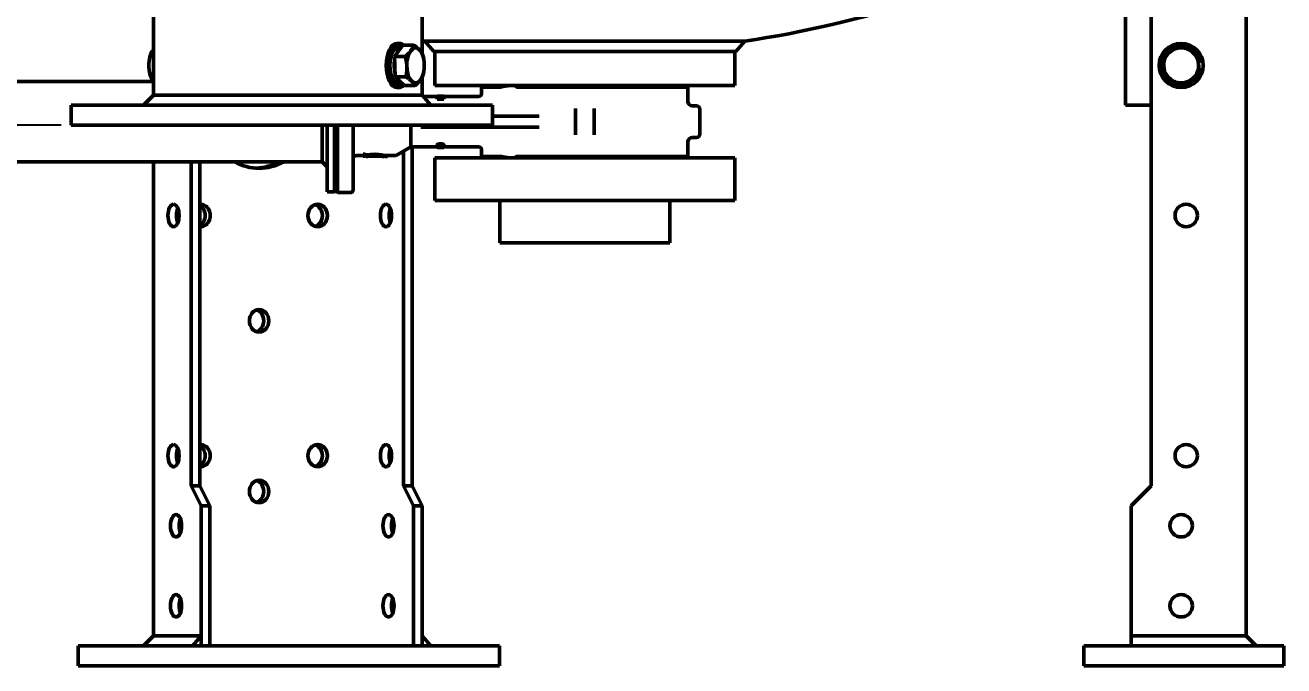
# Model space of a CAD drawing. Header units: inches. Extents: x 15 to 402, y 6 to 258.
# Drawn here: x 297.48 to 328.94, y 34.33 to 50.34 of the extents above; entities that cross this region are included whole.
import ezdxf

# ---------------------------------------------------------------- set-up
doc = ezdxf.new("R2010")
doc.units = ezdxf.units.IN
doc.header["$LTSCALE"] = 12
doc.header["$MEASUREMENT"] = 0
doc.layers.add('Dimension (ANSI)', color=7, linetype='Continuous', lineweight=25)
doc.layers.add('Visible (ANSI)', color=7, linetype='Continuous', lineweight=50)
doc.styles.add('MEMCOR Medium', font='arial.ttf')
doc.dimstyles.new('Default (ANSI)', dxfattribs={"dimscale": 12, "dimtxt": 0.15, "dimasz": 0.098425, "dimexe": 0.125, "dimexo": 0.0625, "dimgap": 0.031496, "dimtad": 0, "dimtih": 1, "dimtoh": 1, "dimdec": 4, "dimrnd": 1e-08, "dimzin": 3, "dimdsep": 46, "dimlunit": 5, "dimtxsty": 'MEMCOR Medium', "dimcen": 0.09, "dimdle": 0.393701, "dimclrd": 256, "dimclre": 256, "dimclrt": 256, "dimadec": 0, "dimazin": 1, "dimtfac": 0.8, "dimtofl": 0, "dimtmove": 0, "dimatfit": 3, "dimfxl": 1, "dimfrac": 1, "dimtolj": 1, "dimtzin": 4, "dimlwd": -1, "dimlwe": -1, "dimarcsym": 0})

# ---------------------------------------------------------------- blocks, each defined once
blk = doc.blocks.new('*D18')
at = {"layer": 'Defpoints', "color": 0, "transparency": 16777216}
for p in [(310.968, 131.37), (253.068, 47.836), (299.125, 47.836)]:
    blk.add_point(p, dxfattribs=at)
at = {"layer": 'Dimension (ANSI)', "transparency": 16777216}
for p, q in [((310.218, 131.37), (251.568, 131.37)), ((253.068, 130.189), (253.068, 104.292)), ((253.068, 49.017), (253.068, 91.969)), ((298.375, 47.836), (251.568, 47.836))]:
    blk.add_line(p, q, dxfattribs=at)
for points in [[(252.872, 130.189), (253.265, 130.189), (253.068, 131.37)], [(252.872, 49.017), (253.265, 49.017), (253.068, 47.836)]]:
    blk.add_solid(points, dxfattribs=at)
at = {"layer": 'Dimension (ANSI)', "transparency": 16777216, "char_height": 1.8, "attachment_point": 5, "style": 'MEMCOR Medium'}
for s, insert in [('\\A1; \\fArial|b0|i0;\\H1.8000;83{\\H0.8x;\\S9#16;} in', (253.068, 99.995)), ('\\A1;[2121.8 mm]{\\P\\fArial|b0|i0;\\H1.8000;SHIPPING HEIGHT\\P\\fArial|b0|i0;\\H1.8000;REF.}', (253.068, 93.833))]:
    blk.add_mtext(s, dxfattribs=dict(at, insert=insert))

msp = doc.modelspace()

# ---------------------------------------------------------------- linework, layer by layer
at = {"layer": 'Visible (ANSI)'}
for p, q in [((300.68766, 69.48565), (300.68766, 48.58565)), ((325.6282, 38.83165), (325.6282, 55.98165)), ((328.00491, 55.98165), (328.00491, 35.08165)), ((324.98885, 48.33565), (324.98885, 55.36465)), ((307.40165, 51.03711), (307.40165, 49.63638)), ((306.71233, 49.55269), (306.92161, 49.83557)), ((306.83121, 49.88283), (306.77665, 49.88283)), ((306.83121, 49.803), (306.89751, 49.803)), ((306.92161, 49.83557), (307.18546, 49.83557)), ((307.4703, 49.9388), (311.46777, 49.9388)), ((307.69277, 49.68217), (307.4703, 49.9388)), ((311.46777, 49.9388), (315.46524, 49.9388)), ((315.24277, 49.68217), (315.46524, 49.9388)), ((300.68766, 49.61453), (300.61252, 49.61453)), ((306.73018, 49.04877), (306.71233, 49.55269)), ((306.71233, 49.55269), (306.97619, 49.55269)), ((315.24277, 49.68217), (307.69277, 49.68217)), ((307.71777, 48.83165), (307.71777, 49.68217)), ((315.21777, 48.83165), (315.21777, 49.68217)), ((300.68766, 49.11061), (300.59467, 49.11061)), ((326.84477, 49.39865), (326.81205, 49.39871)), ((326.82166, 49.26309), (326.84454, 49.26305)), ((300.68766, 48.92615), (295.76223, 48.92615)), ((306.95731, 48.82773), (306.73018, 49.04877)), ((306.73018, 49.04877), (306.99404, 49.04877)), ((306.83121, 48.78047), (306.77665, 48.78047)), ((306.83121, 48.8603), (306.92385, 48.8603)), ((306.95731, 48.82773), (307.22117, 48.82773)), ((307.40165, 49.03711), (307.40165, 48.58565)), ((315.21777, 48.83165), (307.71777, 48.83165)), ((308.9284, 48.83165), (308.88903, 48.79228)), ((309.36303, 48.79228), (308.88903, 48.79228)), ((308.88903, 48.63481), (308.88903, 48.79228)), ((314.04651, 48.79228), (309.76956, 48.79228)), ((314.00714, 48.83165), (314.04651, 48.79228)), ((314.04651, 48.42007), (314.04651, 48.79228)), ((300.68766, 48.58565), (300.43766, 48.33565)), ((300.68766, 48.58565), (301.03266, 48.58565)), ((301.03266, 48.58565), (305.36574, 48.58565)), ((305.36574, 48.58565), (306.3083, 48.58565)), ((306.3083, 48.58565), (307.40165, 48.58565)), ((307.61816, 48.33565), (307.40165, 48.58565)), ((307.42727, 48.55607), (307.78049, 48.55607)), ((307.94191, 48.56756), (307.78049, 48.56756)), ((307.78049, 48.56661), (307.78049, 48.56756)), ((307.78049, 48.56661), (307.78049, 48.55918)), ((307.78049, 48.56661), (307.90829, 48.56661)), ((307.78049, 48.55335), (307.78049, 48.55918)), ((307.78049, 48.55335), (307.94191, 48.55335)), ((307.78049, 48.55335), (307.78049, 48.54126)), ((307.80025, 48.54126), (307.78049, 48.54126)), ((307.78049, 48.50045), (307.78049, 48.51735)), ((307.78049, 48.50045), (307.94191, 48.50045)), ((307.78049, 48.50045), (307.78049, 48.48722)), ((307.94191, 48.48722), (307.78049, 48.48722)), ((307.79906, 48.51779), (307.79906, 48.51066)), ((307.92333, 48.51066), (307.79906, 48.51066)), ((307.94191, 48.55735), (307.80273, 48.55735)), ((307.9126, 48.53461), (307.9126, 48.52214)), ((307.94191, 48.54126), (307.92168, 48.54126)), ((307.92333, 48.51066), (307.92333, 48.51779)), ((307.94191, 48.56756), (307.94191, 48.56635)), ((307.94191, 48.56635), (307.94191, 48.55735)), ((307.94191, 48.55735), (307.94191, 48.55335)), ((307.94191, 48.55607), (308.81029, 48.55607)), ((307.94191, 48.55335), (307.94191, 48.54126)), ((307.94191, 48.51752), (307.94191, 48.50045)), ((307.94191, 48.50045), (307.94191, 48.48722)), ((298.62506, 48.33565), (299.12506, 48.33565)), ((298.62506, 48.33565), (298.62506, 47.83565)), ((306.15718, 48.33565), (299.12506, 48.33565)), ((306.15718, 48.33565), (307.52321, 48.33565)), ((309.02321, 48.33565), (307.52321, 48.33565)), ((309.02321, 48.33565), (309.15718, 48.33565)), ((309.15718, 48.33565), (309.15718, 47.83565)), ((311.23157, 48.25797), (311.23157, 47.59433)), ((311.70397, 47.59433), (311.70397, 48.25797)), ((314.26305, 48.31985), (314.15629, 48.31985)), ((314.34179, 48.24111), (314.34179, 47.61119)), ((325.6282, 48.33565), (324.98885, 48.33565)), ((299.12506, 47.83565), (298.62506, 47.83565)), ((306.15718, 47.83565), (299.12506, 47.83565)), ((304.90363, 47.21904), (304.90363, 47.83565)), ((305.02863, 47.83565), (305.02863, 46.17615)), ((305.20793, 46.17615), (305.20793, 47.83565)), ((305.28667, 47.83565), (305.28667, 46.15465)), ((305.68037, 47.83565), (305.68037, 46.23339)), ((307.52321, 47.83565), (306.15718, 47.83565)), ((307.11841, 47.29623), (307.11841, 47.83565)), ((309.02321, 47.83565), (307.52321, 47.83565)), ((309.15718, 47.83565), (309.02321, 47.83565)), ((309.15718, 48.06394), (309.75966, 48.06394)), ((309.96738, 48.06394), (309.75966, 48.06394)), ((310.32396, 48.06394), (309.96738, 48.06394)), ((307.37229, 47.78835), (307.61967, 47.78835)), ((308.53337, 47.78835), (307.61967, 47.78835)), ((309.75966, 47.78835), (308.53337, 47.78835)), ((309.75966, 47.78835), (309.96738, 47.78835)), ((309.96738, 47.78835), (310.32396, 47.78835)), ((314.26305, 47.53245), (314.15629, 47.53245)), ((304.90363, 46.92615), (304.90363, 47.21904)), ((307.11841, 47.29623), (306.74793, 47.08233)), ((307.11841, 47.29623), (307.77691, 47.29623)), ((307.15165, 38.83165), (307.15165, 47.29623)), ((307.77683, 47.2969), (307.77683, 47.30895)), ((307.77722, 47.33395), (307.77722, 47.34677)), ((307.78049, 47.28474), (307.78049, 47.29306)), ((307.94191, 47.28474), (307.78049, 47.28474)), ((307.85505, 47.29237), (307.8557, 47.29237)), ((307.85596, 47.31432), (307.85662, 47.31432)), ((307.85596, 47.30217), (307.85596, 47.31432)), ((307.85662, 47.30217), (307.85596, 47.30217)), ((307.85662, 47.30217), (307.85662, 47.31432)), ((307.94191, 47.28474), (307.94191, 47.29288)), ((307.94531, 47.33395), (307.94531, 47.34677)), ((307.94549, 47.29623), (308.81029, 47.29623)), ((307.94557, 47.2969), (307.94557, 47.30895)), ((308.88903, 47.06002), (308.88903, 47.21749)), ((314.04651, 47.06002), (314.04651, 47.43223)), ((304.90363, 46.92615), (295.76223, 46.92615)), ((300.68766, 35.08165), (300.68766, 46.92615)), ((301.62346, 46.92615), (301.62346, 38.83165)), ((301.83996, 46.92615), (301.83996, 38.83165)), ((304.90363, 46.92615), (305.02863, 46.80115)), ((305.75911, 47.07969), (305.93076, 47.07969)), ((305.93076, 47.09299), (305.93076, 47.1139)), ((305.93076, 47.1139), (305.9784, 47.1139)), ((305.9784, 47.09299), (305.93076, 47.09299)), ((305.93076, 47.06592), (305.93076, 47.09299)), ((305.93076, 47.06592), (305.9784, 47.06592)), ((305.9784, 47.09299), (305.9784, 47.1139)), ((305.9784, 47.09299), (305.9784, 47.08203)), ((305.9784, 47.07217), (305.9784, 47.06592)), ((306.00005, 47.05961), (306.00005, 47.07135)), ((306.00005, 47.05961), (306.0473, 47.05961)), ((306.0801, 47.07704), (306.0801, 47.09754)), ((306.40635, 47.05961), (306.4536, 47.05961)), ((306.43353, 47.08485), (306.43353, 47.06465)), ((306.4536, 47.05961), (306.4536, 47.06053)), ((306.48352, 47.05961), (306.48352, 47.06025)), ((306.48352, 47.05961), (306.53116, 47.05961)), ((306.53116, 47.06255), (306.53116, 47.0827)), ((306.53116, 47.07969), (306.73809, 47.07969)), ((306.53116, 47.06255), (306.53116, 47.05961)), ((306.93515, 38.83165), (306.93515, 47.19042)), ((307.71777, 47.02065), (315.21777, 47.02065)), ((307.71777, 47.02065), (307.71777, 45.95815)), ((308.88903, 47.06002), (309.36303, 47.06002)), ((308.9284, 47.02065), (308.88903, 47.06002)), ((309.76956, 47.06002), (314.04651, 47.06002)), ((314.00714, 47.02065), (314.04651, 47.06002)), ((315.21777, 47.02065), (315.21777, 45.95815)), ((305.02863, 46.17615), (305.20793, 46.17615)), ((305.20793, 46.23339), (305.28667, 46.15465)), ((305.28667, 46.15465), (305.60163, 46.15465)), ((307.71777, 45.95815), (315.21777, 45.95815)), ((309.34277, 45.95815), (309.34277, 44.89565)), ((313.59277, 45.95815), (313.59277, 44.89565)), ((309.34277, 44.89565), (313.59277, 44.89565)), ((301.62346, 38.83165), (301.87346, 38.33165)), ((301.83996, 38.83165), (301.62346, 38.83165)), ((301.83996, 38.83165), (302.08996, 38.33165)), ((307.18515, 38.33165), (306.93515, 38.83165)), ((306.93515, 38.83165), (307.15165, 38.83165)), ((307.40165, 38.33165), (307.15165, 38.83165)), ((325.1282, 38.33165), (325.6282, 38.83165)), ((301.87346, 38.33165), (301.87346, 34.83165)), ((302.08996, 38.33165), (301.87346, 38.33165)), ((302.08996, 38.33165), (302.08996, 34.83165)), ((307.18515, 34.83165), (307.18515, 38.33165)), ((307.18515, 38.33165), (307.40165, 38.33165)), ((307.40165, 34.83165), (307.40165, 38.33165)), ((325.1282, 35.08165), (325.1282, 38.33165)), ((300.68766, 35.08165), (300.43766, 34.83165)), ((300.68766, 35.08165), (300.7801, 35.08165)), ((300.7801, 35.08165), (301.87346, 35.08165)), ((301.65695, 34.83165), (301.87346, 35.08165)), ((301.87346, 35.08165), (301.87346, 34.83165)), ((307.61816, 34.83165), (307.40165, 35.08165)), ((307.40165, 34.83165), (307.40165, 35.08165)), ((325.1282, 34.83165), (325.1282, 35.08165)), ((325.1282, 35.08165), (327.31491, 35.08165)), ((327.31491, 35.08165), (328.00491, 35.08165)), ((328.25491, 34.83165), (328.00491, 35.08165)), ((298.80122, 34.83165), (298.93519, 34.83165)), ((298.80122, 34.83165), (298.80122, 34.33165)), ((300.43519, 34.83165), (298.93519, 34.83165)), ((300.43519, 34.83165), (301.80122, 34.83165)), ((308.83334, 34.83165), (301.80122, 34.83165)), ((308.83334, 34.83165), (309.33334, 34.83165)), ((309.33334, 34.83165), (309.33334, 34.33165)), ((323.94491, 34.83165), (323.94491, 34.33165)), ((323.94491, 34.83165), (324.94491, 34.83165)), ((327.94491, 34.83165), (324.94491, 34.83165)), ((327.94491, 34.83165), (328.94491, 34.83165)), ((328.94491, 34.33165), (328.94491, 34.83165)), ((298.93519, 34.33165), (298.80122, 34.33165)), ((300.43519, 34.33165), (298.93519, 34.33165)), ((301.80122, 34.33165), (300.43519, 34.33165)), ((308.83334, 34.33165), (301.80122, 34.33165)), ((309.33334, 34.33165), (308.83334, 34.33165)), ((324.94491, 34.33165), (323.94491, 34.33165)), ((327.94491, 34.33165), (324.94491, 34.33165)), ((328.94491, 34.33165), (327.94491, 34.33165))]:
    msp.add_line(p, q, dxfattribs=at)
for centre, radius in [((326.3782, 49.33165), 0.55118), ((326.50491, 45.58165), 0.28), ((326.50491, 39.58165), 0.28), ((326.3782, 37.83165), 0.28), ((326.3782, 35.83165), 0.28)]:
    msp.add_circle(centre, radius, dxfattribs=at)
for centre, radius, start, end in [((311.46777, 76.95465), 27.31, 278.416849, 297.120975), ((311.46777, 76.95465), 27.31, 261.437539, 261.583151), ((326.3782, 49.33165), 0.47135, 102.205965, 145.899353), ((326.3782, 49.33165), 0.4375, 64.052659, 124.052659), ((326.3782, 49.33165), 0.47135, 42.205965, 85.899353), ((326.3782, 49.33165), 0.4375, 4.052659, 64.052659), ((326.3782, 49.33165), 0.47135, 162.205965, 205.899353), ((326.3782, 49.33165), 0.4375, 124.052659, 184.052659), ((326.3782, 49.33165), 0.47135, 8.172259, 25.899353), ((326.3782, 49.33165), 0.4375, 184.052659, 244.052659), ((326.3782, 49.33165), 0.4375, 304.052659, 4.052659), ((326.3782, 49.33165), 0.47135, 342.205965, 351.63163), ((326.3782, 49.33165), 0.47135, 222.205965, 265.899353), ((326.3782, 49.33165), 0.4375, 244.052659, 304.052659), ((326.3782, 49.33165), 0.47135, 282.205965, 325.899353), ((308.81029, 48.63481), 0.07874, 270, 0), ((314.15629, 48.43008), 0.11024, 185.212784, 270), ((314.26305, 48.24111), 0.07874, 0, 90), ((314.15629, 47.42221), 0.11024, 90, 174.787216), ((314.26305, 47.61119), 0.07874, 270, 0), ((308.81029, 47.21749), 0.07874, 0, 90), ((305.75911, 47.00095), 0.07874, 90, 180), ((306.73809, 47.09938), 0.01969, 270, 300), ((305.60163, 46.23339), 0.07874, 270, 0)]:
    msp.add_arc(centre, radius, start, end, dxfattribs=at)
for centre, major_axis, ratio, start_param, end_param in [((306.77665, 49.33165), (0, 0.55118), 0.5, 0, 3.14159265), ((306.83121, 49.33165), (0, 0.55118), 0.5, 5.86604618, 9.87156609), ((306.83121, 49.33165), (0, 0.47135), 0.5, 0, 3.14159265), ((306.93946, 49.33165), (0, 0.47135), 0.5, 0.21303427, 0.97562777), ((307.23716, 49.33165), (0, 0.4375), 0.5, 5.83031877, 6.87751633), ((307.23716, 49.33165), (0, 0.4375), 0.5, 4.78312122, 5.83031877), ((306.93946, 49.33165), (0, 0.47135), 0.5, 1.26023182, 2.02282532), ((307.23716, 49.33165), (0, -0.4375), 0.5, 3.73592367, 4.78312122), ((307.23716, 49.33165), (0, -0.4375), 0.5, 4.78312122, 5.83031877), ((307.23716, 49.33165), (0, 0.4375), 0.5, 3.73592367, 4.78312122), ((306.93946, 49.33165), (0, -0.47135), 0.5, 5.44902203, 6.21161552), ((307.23716, 49.33165), (0, -0.4375), 0.5, 5.83031877, 6.87751633), ((307.98751, 47.92615), (1.26151, 0), 0.5087001, 1.63363812, 1.73564898), ((308.02834, 47.92615), (1.25056, 0), 0.51315789, 1.63997084, 1.75220353), ((303.3242, 48.39165), (0, -1.63), 0.8660254, 5.83005189, 6.73631873), ((303.1992, 48.39165), (0, -1.63), 0.8660254, 0.04428981, 0.45313342), ((306.84736, 47.92615), (3.75602, 0), 0.22535973, 4.47892265, 4.50666674), ((306.84736, 47.92615), (-3.84512, 0), 0.22535973, 1.34283662, 1.36990693), ((306.63067, 47.92615), (-3.84512, 0), 0.22535973, 1.40033525, 1.41730096), ((306.63067, 47.92615), (-3.84512, 0), 0.22535973, 1.43079929, 1.51039465), ((306.84736, 47.92615), (-3.84512, 0), 0.22535973, 1.38656552, 1.44650177), ((306.84736, 47.92615), (3.75602, 0), 0.22535973, 4.60198765, 4.62810317), ((306.84736, 47.92615), (-3.84512, 0), 0.22535973, 1.46296322, 1.48846801), ((306.63067, 47.92615), (-3.84512, 0), 0.22535973, 1.52376719, 1.53251621), ((301.40161, 45.58165), (0, -0.28), 0.5, 4.02552272, 5.39925524), ((301.85914, 45.58165), (0, 0.28), 0.8660254, 3.06241882, 6.36235914), ((301.73414, 45.58165), (0, 0.28), 0.8660254, 3.59318652, 5.83159144), ((304.66426, 45.58165), (0, -0.28), 0.8660254, 0.2606883, 2.88090435), ((306.7133, 45.58165), (0, -0.28), 0.5, 4.02552272, 5.39925524), ((303.1992, 42.95065), (0, -0.28), 0.8660254, 0.2606883, 2.88090435), ((301.40161, 39.58165), (0, -0.28), 0.5, 4.02552272, 5.39925524), ((301.85914, 39.58165), (0, 0.28), 0.8660254, 3.06241882, 6.36235914), ((301.73414, 39.58165), (0, 0.28), 0.8660254, 3.59318652, 5.83159144), ((304.66426, 39.58165), (0, -0.28), 0.8660254, 0.2606883, 2.88090435), ((306.7133, 39.58165), (0, -0.28), 0.5, 4.02552272, 5.39925524), ((303.1992, 38.68765), (0, -0.28), 0.8660254, 0.2606883, 2.88090435), ((301.46496, 37.83165), (0, -0.28), 0.5, 4.02552272, 5.39925524), ((306.77665, 37.83165), (0, -0.28), 0.5, 4.02552272, 5.39925524), ((301.46496, 35.83165), (0, -0.28), 0.5, 4.02552272, 5.39925524), ((306.77665, 35.83165), (0, -0.28), 0.5, 4.02552272, 5.39925524)]:
    msp.add_ellipse(centre, major_axis=major_axis, ratio=ratio, start_param=start_param, end_param=end_param, dxfattribs=at)
for centre, major_axis, ratio in [((301.1851, 45.58165), (0, 0.28), 0.5), ((304.78926, 45.58165), (0, -0.28), 0.8660254), ((306.49679, 45.58165), (0, 0.28), 0.5), ((303.3242, 42.95065), (0, -0.28), 0.8660254), ((301.1851, 39.58165), (0, 0.28), 0.5), ((304.78926, 39.58165), (0, -0.28), 0.8660254), ((306.49679, 39.58165), (0, 0.28), 0.5), ((303.3242, 38.68765), (0, -0.28), 0.8660254), ((301.24846, 37.83165), (0, -0.28), 0.5), ((306.56015, 37.83165), (0, -0.28), 0.5), ((301.24846, 35.83165), (0, -0.28), 0.5), ((306.56015, 35.83165), (0, -0.28), 0.5)]:
    msp.add_ellipse(centre, major_axis=major_axis, ratio=ratio, dxfattribs=at)
for points, weights in [([(300.68766, 49.72053), (300.63843, 49.67133), (300.61252, 49.61453)], [1.0035118349, 1.04174091716, 1.01001874936]), ([(300.67885, 49.71148), (300.68314, 49.71683), (300.68766, 49.7222)], [1.00974640293, 1.01238200611, 1.01454371148]), ([(307.11467, 49.69413), (307.16323, 49.75977), (307.18546, 49.83557)], [1, 1.04314139574, 1.01001874936]), ([(307.18546, 49.83557), (307.28016, 49.77634), (307.33287, 49.72505)], [1.01001874936, 1.04314139574, 1]), ([(307.33287, 49.72505), (307.38557, 49.67375), (307.41259, 49.61453)], [1, 1.04314139574, 1.01001874936]), ([(326.13322, 49.69413), (326.23035, 49.75977), (326.3425, 49.83557)], [1, 1.04314139574, 1.01001874936]), ([(326.3425, 49.83557), (326.46422, 49.77634), (326.56963, 49.72505)], [1.01001874936, 1.04314139574, 1]), ([(326.56963, 49.72505), (326.67504, 49.67375), (326.79676, 49.61453)], [1, 1.04314139574, 1.01001874936]), ([(300.56975, 49.30073), (300.56561, 49.41766), (300.59467, 49.55269)], [1, 1.04314139574, 1.01001874936]), ([(300.61252, 49.61453), (300.57389, 49.4795), (300.56975, 49.36257)], [1.01001874936, 1.04314139574, 1]), ([(300.59467, 49.55269), (300.59799, 49.56401), (300.6018, 49.57492)], [1.01001874936, 1.01483357024, 1.01803689214]), ([(306.97619, 49.55269), (307.0661, 49.62849), (307.11467, 49.69413)], [1.01001874936, 1.04314139574, 1]), ([(307.01895, 49.30073), (307.01481, 49.41766), (306.97619, 49.55269)], [1, 1.04314139574, 1.01001874936]), ([(307.41259, 49.61453), (307.45122, 49.4795), (307.45536, 49.36257)], [1.01001874936, 1.04314139574, 1]), ([(325.92395, 49.55269), (326.0361, 49.62849), (326.13322, 49.69413)], [1.01001874936, 1.04314139574, 1]), ([(325.9418, 49.30073), (325.93351, 49.41766), (325.92395, 49.55269)], [1, 1.04314139574, 1.01001874936]), ([(326.79676, 49.61453), (326.80632, 49.4795), (326.81461, 49.36257)], [1.01001874936, 1.04314139574, 1]), ([(300.56975, 49.36257), (300.56561, 49.24563), (300.59467, 49.11061)], [1, 1.04314139574, 1.01001874936]), ([(300.59467, 49.11061), (300.6169, 49.03481), (300.66546, 48.96917)], [1.01001874936, 1.04314139574, 1]), ([(306.99404, 49.04877), (307.02309, 49.18379), (307.01895, 49.30073)], [1.01001874936, 1.04314139574, 1]), ([(307.43044, 49.11061), (307.40821, 49.03481), (307.35965, 48.96917)], [1.01001874936, 1.04314139574, 1]), ([(307.45536, 49.36257), (307.4595, 49.24563), (307.43044, 49.11061)], [1, 1.04314139574, 1.01001874936]), ([(325.95965, 49.04877), (325.95008, 49.18379), (325.9418, 49.30073)], [1.01001874936, 1.04314139574, 1]), ([(326.83246, 49.11061), (326.72031, 49.03481), (326.62318, 48.96917)], [1.01001874936, 1.04314139574, 1]), ([(326.81461, 49.36257), (326.82289, 49.24563), (326.83246, 49.11061)], [1, 1.04314139574, 1.01001874936]), ([(300.61252, 49.04877), (300.60675, 49.06895), (300.6018, 49.08838)], [1.01001874936, 1.01483357024, 1.01803689214]), ([(300.67885, 48.95181), (300.63619, 48.99687), (300.61252, 49.04877)], [1.00974640293, 1.03892563355, 1.01001874936]), ([(300.66546, 48.96917), (300.67581, 48.95518), (300.68766, 48.9411)], [1, 1.00889168699, 1.01454371148]), ([(307.14144, 48.93825), (307.08874, 48.98954), (306.99404, 49.04877)], [1, 1.04314139574, 1.01001874936]), ([(307.22117, 48.82773), (307.19415, 48.88696), (307.14144, 48.93825)], [1.01001874936, 1.04314139574, 1]), ([(307.35965, 48.96917), (307.31108, 48.90353), (307.22117, 48.82773)], [1, 1.04314139574, 1.01001874936]), ([(309.62867, 48.83165), (309.49766, 48.82545), (309.36462, 48.7925)], [1, 1.00263245458, 1.00001729957]), ([(326.18678, 48.93825), (326.08137, 48.98954), (325.95965, 49.04877)], [1, 1.04314139574, 1.01001874936]), ([(326.41391, 48.82773), (326.29219, 48.88696), (326.18678, 48.93825)], [1.01001874936, 1.04314139574, 1]), ([(326.62318, 48.96917), (326.52606, 48.90353), (326.41391, 48.82773)], [1, 1.04314139574, 1.01001874936]), ([(309.36462, 47.0598), (309.49766, 47.02685), (309.62867, 47.02065)], [1.00001729957, 1.00263245458, 1])]:
    msp.add_rational_spline(points, weights, degree=2, dxfattribs=at)
for points in [[(309.36462, 48.7925), (309.36404, 48.79235), (309.3635, 48.79228), (309.36303, 48.79228)], [(307.94191, 48.55942), (307.94352, 48.5587), (307.94514, 48.55766), (307.94549, 48.55607)], [(307.85457, 47.31496), (307.85506, 47.31475), (307.85552, 47.31454), (307.85596, 47.31432)], [(307.85662, 47.31432), (307.85701, 47.31453), (307.85741, 47.31473), (307.85783, 47.31494)], [(307.89031, 47.30351), (307.8921, 47.30348), (307.89391, 47.30347), (307.89573, 47.30347)], [(307.89573, 47.30347), (307.89897, 47.30347), (307.90218, 47.30351), (307.90529, 47.30363)], [(306.39856, 47.06119), (306.40382, 47.06015), (306.40635, 47.05961), (306.40635, 47.05961)], [(306.4536, 47.05961), (306.4536, 47.05961), (306.45241, 47.05993), (306.44991, 47.06057)], [(309.36303, 47.06002), (309.3635, 47.06002), (309.36404, 47.05995), (309.36462, 47.0598)]]:
    msp.add_open_spline(points, degree=3, dxfattribs=at)
for points, knots in [([(309.69543, 48.83165), (309.71885, 48.82851), (309.7388, 48.81963), (309.75827, 48.80247), (309.76223, 48.79829), (309.76581, 48.79381)], [1.998522417, 1.998522417, 1.998522417, 1.998522417, 2.269130409, 2.269130409, 2.34668712, 2.34668712, 2.34668712, 2.34668712]), ([(309.76956, 48.79228), (309.76884, 48.79228), (309.76818, 48.79238), (309.76704, 48.79277), (309.76655, 48.79306), (309.76603, 48.79355), (309.76592, 48.79368), (309.76581, 48.79381)], [0.0644246105, 0.0644246105, 0.0644246105, 0.0644246105, 0.0716912828, 0.0716912828, 0.0789579552, 0.0789579552, 0.0813086854, 0.0813086854, 0.0813086854, 0.0813086854]), ([(307.77691, 48.55607), (307.77717, 48.55713), (307.7781, 48.55812), (307.78011, 48.55908), (307.7803, 48.55916), (307.78049, 48.55924)], [-0.1483440762, -0.1483440762, -0.1483440762, -0.1483440762, -0.1228049665, -0.1228049665, -0.1203122805, -0.1203122805, -0.1203122805, -0.1203122805]), ([(307.79331, 48.53856), (307.78933, 48.53666), (307.78655, 48.53443), (307.78321, 48.53042), (307.78081, 48.52719), (307.7805, 48.51856), (307.78049, 48.51796), (307.78049, 48.51735)], [-0.405487007, -0.405487007, -0.405487007, -0.405487007, -0.172059377, -0.172059377, -0.011815913, -0.011815913, 0, 0, 0, 0]), ([(307.86133, 48.54785), (307.85295, 48.54785), (307.84451, 48.54765), (307.83071, 48.54675), (307.82346, 48.54613), (307.80768, 48.54352), (307.80092, 48.54178), (307.7947, 48.53919), (307.79399, 48.53888), (307.79331, 48.53856)], [-0.250282181, -0.250282181, -0.250282181, -0.250282181, -0.151276791, -0.151276791, -0.082049498, -0.082049498, -0.009722871, -0.009722871, 0, 0, 0, 0]), ([(307.79906, 48.51779), (307.79906, 48.52326), (307.80047, 48.52602), (307.80286, 48.52981), (307.80531, 48.53198), (307.80874, 48.53395)], [-0.0847099284, -0.0847099284, -0.0847099284, -0.0847099284, -0.0535763257, -0.0535763257, 0, 0, 0, 0]), ([(307.80874, 48.52147), (307.80586, 48.51978), (307.80367, 48.51795), (307.80132, 48.51486), (307.80031, 48.51327), (307.79968, 48.51068)], [0, 0, 0, 0, 0.0450180764, 0.0450180764, 0.0692883275, 0.0692883275, 0.0692883275, 0.0692883275]), ([(307.80874, 48.53395), (307.81148, 48.53546), (307.81486, 48.53675), (307.82311, 48.53891), (307.82778, 48.53971), (307.84172, 48.54134), (307.8515, 48.5417), (307.86107, 48.5417)], [-0.155748881, -0.155748881, -0.155748881, -0.155748881, -0.114411823, -0.114411823, -0.072933245, -0.072933245, 0, 0, 0, 0]), ([(307.86107, 48.52937), (307.85142, 48.52937), (307.84157, 48.52901), (307.82737, 48.52729), (307.82255, 48.52642), (307.81448, 48.52418), (307.81132, 48.52292), (307.80874, 48.52147)], [0, 0, 0, 0, 0.07351143, 0.07351143, 0.11674737, 0.11674737, 0.155811595, 0.155811595, 0.155811595, 0.155811595]), ([(307.86107, 48.5417), (307.86807, 48.5417), (307.87529, 48.54153), (307.88707, 48.5407), (307.89338, 48.54009), (307.90485, 48.53772), (307.90915, 48.53633), (307.9126, 48.53461)], [-0.185357251, -0.185357251, -0.185357251, -0.185357251, -0.106377007, -0.106377007, -0.048819349, -0.048819349, 0, 0, 0, 0]), ([(307.9126, 48.52214), (307.90933, 48.5238), (307.90529, 48.52517), (307.89413, 48.52763), (307.88779, 48.52828), (307.87599, 48.52918), (307.86841, 48.52937), (307.86107, 48.52937)], [0, 0, 0, 0, 0.046335395, 0.046335395, 0.105080206, 0.105080206, 0.194042683, 0.194042683, 0.194042683, 0.194042683]), ([(307.92896, 48.53847), (307.92535, 48.54019), (307.92098, 48.54163), (307.90946, 48.54437), (307.90291, 48.54531), (307.88792, 48.54713), (307.87704, 48.54771), (307.86429, 48.54784), (307.86281, 48.54785), (307.86133, 48.54785)], [-0.169393173, -0.169393173, -0.169393173, -0.169393173, -0.137287679, -0.137287679, -0.097250844, -0.097250844, -0.011267013, -0.011267013, 0, 0, 0, 0]), ([(307.9126, 48.53461), (307.91839, 48.53185), (307.92027, 48.52906), (307.92277, 48.52468), (307.92333, 48.52123), (307.92333, 48.51779)], [-0.0979334171, -0.0979334171, -0.0979334171, -0.0979334171, -0.0676344042, -0.0676344042, 0, 0, 0, 0]), ([(307.92273, 48.51066), (307.92265, 48.51102), (307.92255, 48.51137), (307.9215, 48.51493), (307.92002, 48.51667), (307.91777, 48.51914), (307.91553, 48.52071), (307.9126, 48.52214)], [0.037464592, 0.037464592, 0.037464592, 0.037464592, 0.044808924, 0.044808924, 0.11154531, 0.11154531, 0.271936542, 0.271936542, 0.271936542, 0.271936542]), ([(307.94191, 48.51752), (307.94191, 48.52237), (307.94124, 48.52617), (307.93883, 48.53113), (307.93681, 48.53423), (307.92996, 48.53796), (307.92947, 48.53822), (307.92896, 48.53847)], [-0.258533795, -0.258533795, -0.258533795, -0.258533795, -0.107276429, -0.107276429, -0.007558904, -0.007558904, 0, 0, 0, 0]), ([(314.04418, 48.41697), (314.04421, 48.417), (314.04423, 48.41704), (314.04487, 48.41789), (314.04536, 48.41854), (314.04625, 48.41972), (314.04651, 48.42007), (314.04651, 48.42007)], [-0.004662888, -0.004662888, -0.004662888, -0.004662888, 0, 0, 0.112137359, 0.112137359, 0.273635525, 0.273635525, 0.273635525, 0.273635525]), ([(307.77683, 47.30895), (307.77683, 47.3106), (307.77799, 47.31243), (307.78393, 47.31586), (307.78765, 47.31708), (307.79274, 47.31841), (307.79474, 47.31885), (307.7969, 47.31923)], [0, 0, 0, 0, 0.062902933, 0.062902933, 0.119146883, 0.119146883, 0.151522551, 0.151522551, 0.151522551, 0.151522551]), ([(307.8179, 47.30859), (307.81313, 47.30859), (307.80845, 47.30839), (307.79964, 47.30751), (307.79577, 47.30686), (307.78926, 47.30534), (307.78524, 47.30419), (307.77886, 47.30097), (307.77736, 47.29933), (307.77686, 47.29749), (307.77683, 47.29719), (307.77683, 47.2969)], [-0.255718672, -0.255718672, -0.255718672, -0.255718672, -0.190011179, -0.190011179, -0.126100129, -0.126100129, -0.068841174, -0.068841174, -0.011447006, -0.011447006, 0, 0, 0, 0]), ([(307.77683, 47.2969), (307.77683, 47.29557), (307.77772, 47.29436), (307.78251, 47.29208), (307.78621, 47.29134), (307.7927, 47.29032), (307.79657, 47.28991), (307.80561, 47.28931), (307.8105, 47.28916), (307.81686, 47.28909), (307.8181, 47.28909), (307.81934, 47.28909)], [-0.153629344, -0.153629344, -0.153629344, -0.153629344, -0.122804966, -0.122804966, -0.086993983, -0.086993983, -0.048665291, -0.048665291, -0.009435198, -0.009435198, 0, 0, 0, 0]), ([(307.77722, 47.34677), (307.77722, 47.34974), (307.7783, 47.35285), (307.78329, 47.35817), (307.78642, 47.36031), (307.79359, 47.36359), (307.7985, 47.36546), (307.81463, 47.3689), (307.82363, 47.36998), (307.84184, 47.37132), (307.85168, 47.37158), (307.8612, 47.37158)], [0, 0, 0, 0, 0.057761719, 0.057761719, 0.102817043, 0.102817043, 0.135953489, 0.135953489, 0.169321239, 0.169321239, 0.2050002, 0.2050002, 0.2050002, 0.2050002]), ([(307.8612, 47.3582), (307.84324, 47.3582), (307.82481, 47.35728), (307.8046, 47.35358), (307.79861, 47.3522), (307.78876, 47.34843), (307.78522, 47.34645), (307.7795, 47.34159), (307.77793, 47.3388), (307.77728, 47.33535), (307.77722, 47.33464), (307.77722, 47.33395)], [-0.323917221, -0.323917221, -0.323917221, -0.323917221, -0.1664783, -0.1664783, -0.111919382, -0.111919382, -0.067075587, -0.067075587, -0.013777184, -0.013777184, 0, 0, 0, 0]), ([(307.77722, 47.33395), (307.77722, 47.33219), (307.7776, 47.33048), (307.77937, 47.32739), (307.78065, 47.326), (307.78497, 47.32298), (307.78835, 47.32152), (307.79721, 47.319), (307.80318, 47.31788), (307.82352, 47.31565), (307.83817, 47.31512), (307.85568, 47.31495), (307.85851, 47.31494), (307.86133, 47.31494)], [-0.380131877, -0.380131877, -0.380131877, -0.380131877, -0.324998936, -0.324998936, -0.275383658, -0.275383658, -0.207411723, -0.207411723, -0.133500012, -0.133500012, -0.021496186, -0.021496186, 0, 0, 0, 0]), ([(307.79278, 47.29687), (307.79278, 47.29734), (307.79296, 47.29783), (307.79378, 47.29876), (307.79437, 47.2992), (307.79684, 47.30046), (307.79896, 47.30102), (307.8028, 47.30187), (307.80532, 47.30227), (307.81136, 47.30286), (307.81472, 47.30299), (307.81816, 47.30299)], [-0.0860159389, -0.0860159389, -0.0860159389, -0.0860159389, -0.0760367998, -0.0760367998, -0.0670254578, -0.0670254578, -0.0497691391, -0.0497691391, -0.0262269231, -0.0262269231, 0, 0, 0, 0]), ([(307.81685, 47.2921), (307.81351, 47.2921), (307.8102, 47.29218), (307.80456, 47.29255), (307.80233, 47.29279), (307.79879, 47.29338), (307.79663, 47.29382), (307.79341, 47.29523), (307.79278, 47.29603), (307.79278, 47.29687)], [-0.153680281, -0.153680281, -0.153680281, -0.153680281, -0.105404502, -0.105404502, -0.065549431, -0.065549431, -0.032767211, -0.032767211, 0, 0, 0, 0]), ([(307.79514, 47.33395), (307.79514, 47.33548), (307.79567, 47.33708), (307.79782, 47.33926), (307.79918, 47.34042), (307.80485, 47.34283), (307.80824, 47.34372), (307.81188, 47.34439)], [-0.129390515, -0.129390515, -0.129390515, -0.129390515, -0.06192476, -0.06192476, -0.030316347, -0.030316347, 0, 0, 0, 0]), ([(307.81214, 47.32446), (307.80837, 47.32502), (307.80482, 47.32578), (307.79928, 47.32782), (307.79789, 47.32881), (307.79566, 47.33092), (307.79514, 47.33243), (307.79514, 47.33395)], [-0.0644882865, -0.0644882865, -0.0644882865, -0.0644882865, -0.0466822723, -0.0466822723, -0.0300440726, -0.0300440726, 0, 0, 0, 0]), ([(307.7997, 47.34049), (307.8004, 47.34013), (307.80125, 47.33975), (307.80509, 47.33836), (307.80851, 47.33763), (307.81214, 47.33708)], [0.0412538501, 0.0412538501, 0.0412538501, 0.0412538501, 0.0470885216, 0.0470885216, 0.0628353586, 0.0628353586, 0.0628353586, 0.0628353586]), ([(307.81188, 47.34439), (307.81463, 47.3449), (307.81753, 47.3453), (307.82511, 47.34614), (307.8306, 47.34653), (307.84187, 47.34693), (307.84551, 47.34702), (307.85106, 47.34711), (307.85303, 47.34713), (307.85602, 47.34716), (307.85704, 47.34716), (307.85859, 47.34717), (307.85911, 47.34717), (307.86016, 47.34717), (307.86068, 47.34717), (307.8612, 47.34717)], [-0.153354285, -0.153354285, -0.153354285, -0.153354285, -0.116911208, -0.116911208, -0.058113255, -0.058113255, -0.030715578, -0.030715578, -0.015758458, -0.015758458, -0.007957728, -0.007957728, -0.003955605, -0.003955605, 0, 0, 0, 0]), ([(307.81214, 47.33708), (307.81797, 47.3362), (307.82474, 47.33574), (307.83652, 47.33526), (307.84638, 47.33498), (307.86133, 47.33498)], [0, 0, 0, 0, 0.0482519833, 0.0482519833, 0.0906742135, 0.0906742135, 0.0906742135, 0.0906742135]), ([(307.86133, 47.32241), (307.84504, 47.32241), (307.83517, 47.32274), (307.82486, 47.32314), (307.81802, 47.3236), (307.81214, 47.32446)], [-0.0793337954, -0.0793337954, -0.0793337954, -0.0793337954, -0.0486518873, -0.0486518873, 0, 0, 0, 0]), ([(307.8404, 47.2947), (307.83844, 47.29409), (307.83606, 47.29352), (307.83045, 47.29267), (307.82809, 47.29248), (307.82336, 47.29218), (307.82012, 47.2921), (307.81685, 47.2921)], [-0.0539657006, -0.0539657006, -0.0539657006, -0.0539657006, -0.0388990524, -0.0388990524, -0.0248851617, -0.0248851617, 0, 0, 0, 0]), ([(307.85596, 47.30217), (307.85356, 47.30331), (307.85048, 47.30441), (307.84259, 47.30636), (307.83817, 47.30709), (307.82948, 47.30815), (307.82489, 47.3085), (307.81936, 47.30859), (307.81863, 47.30859), (307.8179, 47.30859)], [-0.113852717, -0.113852717, -0.113852717, -0.113852717, -0.078402966, -0.078402966, -0.042224043, -0.042224043, -0.005548057, -0.005548057, 0, 0, 0, 0]), ([(307.81816, 47.30299), (307.82363, 47.30299), (307.82906, 47.3028), (307.83611, 47.30215), (307.8376, 47.30196), (307.84346, 47.3011), (307.84731, 47.30016), (307.85047, 47.29926)], [-0.0851095347, -0.0851095347, -0.0851095347, -0.0851095347, -0.0528430066, -0.0528430066, -0.0403305854, -0.0403305854, 0, 0, 0, 0]), ([(307.81934, 47.28909), (307.82329, 47.28909), (307.82725, 47.28914), (307.83565, 47.28945), (307.83869, 47.2897), (307.84584, 47.29039), (307.85014, 47.29114), (307.8541, 47.29212), (307.85458, 47.29224), (307.85505, 47.29237)], [-0.0893210162, -0.0893210162, -0.0893210162, -0.0893210162, -0.0748377991, -0.0748377991, -0.0572298624, -0.0572298624, -0.0071630933, -0.0071630933, 0, 0, 0, 0]), ([(307.85047, 47.29926), (307.84868, 47.29805), (307.84634, 47.29703), (307.84342, 47.29578), (307.84169, 47.29512), (307.8404, 47.2947)], [-0.0296076794, -0.0296076794, -0.0296076794, -0.0296076794, -0.0204319086, -0.0204319086, 0, 0, 0, 0]), ([(307.8557, 47.29237), (307.85818, 47.29156), (307.86131, 47.29088), (307.8696, 47.28971), (307.87408, 47.28937), (307.88322, 47.28883), (307.88877, 47.28867), (307.8955, 47.28863), (307.8964, 47.28862), (307.8973, 47.28862)], [-0.114117262, -0.114117262, -0.114117262, -0.114117262, -0.0842587, -0.0842587, -0.051386541, -0.051386541, -0.006850061, -0.006850061, 0, 0, 0, 0]), ([(307.89691, 47.30975), (307.89181, 47.30975), (307.8867, 47.30957), (307.87699, 47.30861), (307.87345, 47.30794), (307.86524, 47.30595), (307.86116, 47.30438), (307.85751, 47.30262), (307.85705, 47.30239), (307.85662, 47.30217)], [-0.122109379, -0.122109379, -0.122109379, -0.122109379, -0.092768877, -0.092768877, -0.062762786, -0.062762786, -0.008094463, -0.008094463, 0, 0, 0, 0]), ([(307.8612, 47.37158), (307.87542, 47.37158), (307.89108, 47.37102), (307.91624, 47.36765), (307.92304, 47.36569), (307.93194, 47.36253), (307.93575, 47.36059), (307.94103, 47.35656), (307.94268, 47.35466), (307.94485, 47.35072), (307.94531, 47.34871), (307.94531, 47.34677)], [0, 0, 0, 0, 0.108371526, 0.108371526, 0.198840899, 0.198840899, 0.296855551, 0.296855551, 0.376686089, 0.376686089, 0.459220348, 0.459220348, 0.459220348, 0.459220348]), ([(307.94531, 47.33395), (307.94531, 47.33571), (307.94491, 47.33752), (307.94313, 47.34099), (307.94184, 47.34263), (307.93741, 47.34646), (307.93386, 47.34847), (307.92496, 47.35192), (307.91887, 47.35367), (307.89726, 47.35716), (307.88248, 47.35794), (307.86643, 47.35818), (307.86381, 47.3582), (307.8612, 47.3582)], [-0.372037848, -0.372037848, -0.372037848, -0.372037848, -0.316649276, -0.316649276, -0.26606732, -0.26606732, -0.194101845, -0.194101845, -0.122425423, -0.122425423, -0.019902589, -0.019902589, 0, 0, 0, 0]), ([(307.8612, 47.34717), (307.87692, 47.34717), (307.88628, 47.34676), (307.8976, 47.34614), (307.9045, 47.34553), (307.91038, 47.34446)], [-0.0872419859, -0.0872419859, -0.0872419859, -0.0872419859, -0.0488319018, -0.0488319018, 0, 0, 0, 0]), ([(307.8612, 47.29456), (307.86308, 47.29539), (307.86494, 47.29628), (307.868, 47.29785), (307.86959, 47.29864), (307.87127, 47.29928)], [-0.0650004545, -0.0650004545, -0.0650004545, -0.0650004545, -0.0263321856, -0.0263321856, 0, 0, 0, 0]), ([(307.89573, 47.29152), (307.89154, 47.29152), (307.88738, 47.2916), (307.88085, 47.29189), (307.87693, 47.2921), (307.86803, 47.29307), (307.86426, 47.29373), (307.8612, 47.29456)], [-0.145313892, -0.145313892, -0.145313892, -0.145313892, -0.082129114, -0.082129114, -0.042718999, -0.042718999, 0, 0, 0, 0]), ([(307.86133, 47.33498), (307.87031, 47.33498), (307.8807, 47.33506), (307.8933, 47.33548), (307.9015, 47.3358), (307.90999, 47.33703)], [0, 0, 0, 0, 0.0684075571, 0.0684075571, 0.0959145519, 0.0959145519, 0.0959145519, 0.0959145519]), ([(307.86133, 47.31494), (307.88579, 47.31494), (307.90256, 47.3159), (307.92242, 47.31845), (307.92724, 47.31959), (307.93439, 47.32165), (307.93772, 47.32311), (307.94315, 47.32696), (307.94462, 47.32934), (307.94525, 47.33256), (307.94531, 47.33325), (307.94531, 47.33395)], [-0.183267652, -0.183267652, -0.183267652, -0.183267652, -0.137364505, -0.137364505, -0.107367132, -0.107367132, -0.065073463, -0.065073463, -0.01379241, -0.01379241, 0, 0, 0, 0]), ([(307.90999, 47.32441), (307.9015, 47.32321), (307.8933, 47.3229), (307.88072, 47.32249), (307.87031, 47.32241), (307.86133, 47.32241)], [-0.0957813868, -0.0957813868, -0.0957813868, -0.0957813868, -0.0684710599, -0.0684710599, 0, 0, 0, 0]), ([(307.87127, 47.29928), (307.87391, 47.30035), (307.8771, 47.3015), (307.88233, 47.30266), (307.88441, 47.30303), (307.89115, 47.30363), (307.89515, 47.30374), (307.899, 47.30374)], [-0.111146178, -0.111146178, -0.111146178, -0.111146178, -0.05471455, -0.05471455, -0.02932679, -0.02932679, 0, 0, 0, 0]), ([(307.92948, 47.29695), (307.92948, 47.29611), (307.92878, 47.29534), (307.92561, 47.29399), (307.92338, 47.29346), (307.91796, 47.29259), (307.91457, 47.29219), (307.90558, 47.29163), (307.90069, 47.29152), (307.89573, 47.29152)], [-0.155047217, -0.155047217, -0.155047217, -0.155047217, -0.112997761, -0.112997761, -0.073977698, -0.073977698, -0.037792509, -0.037792509, 0, 0, 0, 0]), ([(307.94557, 47.2969), (307.94557, 47.29832), (307.94452, 47.29985), (307.93967, 47.30289), (307.93613, 47.30431), (307.92754, 47.30673), (307.92304, 47.3077), (307.91256, 47.30916), (307.90692, 47.30958), (307.89963, 47.30974), (307.89827, 47.30975), (307.89691, 47.30975)], [-0.20866782, -0.20866782, -0.20866782, -0.20866782, -0.153212396, -0.153212396, -0.100148876, -0.100148876, -0.05568208, -0.05568208, -0.010386437, -0.010386437, 0, 0, 0, 0]), ([(307.8973, 47.28862), (307.90375, 47.28862), (307.91002, 47.28875), (307.91984, 47.28921), (307.92513, 47.28952), (307.93079, 47.29025), (307.93125, 47.29031), (307.9317, 47.29037)], [-0.146175631, -0.146175631, -0.146175631, -0.146175631, -0.059850058, -0.059850058, -0.004970964, -0.004970964, 0, 0, 0, 0]), ([(307.899, 47.30374), (307.90359, 47.30374), (307.90818, 47.30358), (307.9157, 47.30283), (307.91858, 47.30237), (307.92314, 47.3013), (307.92542, 47.30063), (307.9288, 47.29881), (307.92948, 47.29786), (307.92948, 47.29695)], [-0.16231389, -0.16231389, -0.16231389, -0.16231389, -0.10956079, -0.10956079, -0.068871388, -0.068871388, -0.035084938, -0.035084938, 0, 0, 0, 0]), ([(307.90999, 47.33703), (307.9137, 47.33755), (307.91716, 47.33828), (307.92118, 47.3397), (307.9221, 47.34011), (307.92284, 47.34048)], [0, 0, 0, 0, 0.0305041282, 0.0305041282, 0.0427508709, 0.0427508709, 0.0427508709, 0.0427508709]), ([(307.92739, 47.33395), (307.92739, 47.33308), (307.92722, 47.33222), (307.92646, 47.33065), (307.92592, 47.32993), (307.9245, 47.32873), (307.92307, 47.32768), (307.91712, 47.32563), (307.91368, 47.32493), (307.90999, 47.32441)], [-0.151018734, -0.151018734, -0.151018734, -0.151018734, -0.104414417, -0.104414417, -0.062981248, -0.062981248, -0.03031587, -0.03031587, 0, 0, 0, 0]), ([(307.91038, 47.34446), (307.91407, 47.34379), (307.91751, 47.34291), (307.92307, 47.34057), (307.92453, 47.33942), (307.92684, 47.33708), (307.92739, 47.33549), (307.92739, 47.33395)], [-0.0654067865, -0.0654067865, -0.0654067865, -0.0654067865, -0.0477804659, -0.0477804659, -0.0304754738, -0.0304754738, 0, 0, 0, 0]), ([(307.92567, 47.31931), (307.92656, 47.31911), (307.92744, 47.31891), (307.9317, 47.31785), (307.93634, 47.3165), (307.94186, 47.31376), (307.94325, 47.3128), (307.94514, 47.31085), (307.94557, 47.30987), (307.94557, 47.30895)], [0.0797822314, 0.0797822314, 0.0797822314, 0.0797822314, 0.0886816865, 0.0886816865, 0.1243163036, 0.1243163036, 0.1432684005, 0.1432684005, 0.1632373199, 0.1632373199, 0.1632373199, 0.1632373199]), ([(307.9317, 47.29037), (307.9361, 47.291), (307.93932, 47.29179), (307.94337, 47.29349), (307.94524, 47.29461), (307.94556, 47.29657), (307.94557, 47.29674), (307.94557, 47.2969)], [-0.169162625, -0.169162625, -0.169162625, -0.169162625, -0.077769226, -0.077769226, -0.006331753, -0.006331753, 0, 0, 0, 0]), ([(314.04651, 47.43223), (314.04651, 47.43222), (314.04576, 47.43322), (314.04423, 47.43526), (314.04421, 47.4353), (314.04418, 47.43533)], [0.273635527, 0.273635527, 0.273635527, 0.273635527, 0.547439658, 0.547439658, 0.552113514, 0.552113514, 0.552113514, 0.552113514]), ([(306.04278, 47.0698), (306.03275, 47.06764), (306.02412, 47.06562), (306.0058, 47.06117), (306.00005, 47.05961), (306.00005, 47.05961)], [0.527769059, 0.527769059, 0.527769059, 0.527769059, 0.654228442, 0.654228442, 0.872280037, 0.872280037, 0.872280037, 0.872280037]), ([(306.0473, 47.05961), (306.0473, 47.05961), (306.05183, 47.06059), (306.06905, 47.06389), (306.08063, 47.066), (306.09413, 47.06809)], [2.067686143, 2.067686143, 2.067686143, 2.067686143, 2.239987747, 2.239987747, 2.39116916, 2.39116916, 2.39116916, 2.39116916]), ([(306.0801, 47.09754), (306.09752, 47.10062), (306.11794, 47.10369), (306.16776, 47.10897), (306.1982, 47.11063), (306.22683, 47.11063), (306.25545, 47.11063), (306.28589, 47.10897), (306.34172, 47.10305), (306.36712, 47.09889), (306.40572, 47.09144), (306.42205, 47.08767), (306.43353, 47.08485)], [-0.38940291, -0.38940291, -0.38940291, -0.38940291, -0.21814497, -0.21814497, 0, 0, 0, 0.21814497, 0.21814497, 0.43628994, 0.43628994, 0.63791655, 0.63791655, 0.63791655, 0.63791655]), ([(306.43353, 47.06465), (306.42205, 47.0674), (306.40572, 47.07109), (306.36712, 47.07836), (306.34171, 47.08242), (306.28588, 47.08819), (306.25545, 47.08981), (306.22683, 47.08981), (306.19821, 47.08981), (306.16777, 47.08819), (306.11794, 47.08304), (306.09752, 47.08005), (306.0801, 47.07704)], [-0.63773141, -0.63773141, -0.63773141, -0.63773141, -0.43617685, -0.43617685, -0.21808842, -0.21808842, 0, 0, 0, 0.21808842, 0.21808842, 0.38930957, 0.38930957, 0.38930957, 0.38930957]), ([(306.14297, 47.07428), (306.14787, 47.07476), (306.1529, 47.07521), (306.18014, 47.07742), (306.20421, 47.07841), (306.22683, 47.07841), (306.24944, 47.07841), (306.27351, 47.07742), (306.31772, 47.07384), (306.33787, 47.07132), (306.35973, 47.06808), (306.36542, 47.06718), (306.37066, 47.0663)], [-0.212313574, -0.212313574, -0.212313574, -0.212313574, -0.172312753, -0.172312753, 0, 0, 0, 0.172312753, 0.172312753, 0.344625507, 0.344625507, 0.409186376, 0.409186376, 0.409186376, 0.409186376]), ([(309.76581, 47.05849), (309.76223, 47.05401), (309.75827, 47.04983), (309.7388, 47.03267), (309.71885, 47.02379), (309.69543, 47.02065)], [1.495294286, 1.495294286, 1.495294286, 1.495294286, 1.572850997, 1.572850997, 1.843458988, 1.843458988, 1.843458988, 1.843458988]), ([(309.76581, 47.05849), (309.76592, 47.05862), (309.76603, 47.05875), (309.76655, 47.05923), (309.76704, 47.05953), (309.76818, 47.05992), (309.76884, 47.06002), (309.76956, 47.06002)], [0.1754232945, 0.1754232945, 0.1754232945, 0.1754232945, 0.1777740247, 0.1777740247, 0.185040697, 0.185040697, 0.1923073693, 0.1923073693, 0.1923073693, 0.1923073693])]:
    msp.add_open_spline(points, degree=3, knots=knots, dxfattribs=at)

# ---------------------------------------------------------------- dimensions: what is measured, and where the dimension line sits
at = {"layer": 'Dimension (ANSI)'}
dim = msp.add_linear_dim(base=(253.06842, 47.83565), p1=(310.96777, 131.37045), p2=(299.12506, 47.83565), angle=90, text=' \\fArial|b0|i0;\\H1.8000;<> in\\X[2121.8 mm]{\\P\\fArial|b0|i0;\\H1.8000;SHIPPING HEIGHT\\P\\fArial|b0|i0;\\H1.8000;REF.}', dimstyle='Default (ANSI)', override={"dimgap": 0.031496, "dimdec": 4, "dimpost": '', "dimtol": 0, "dimlim": 0, "dimtp": 0, "dimtm": 0, "dimtdec": 2, "dimatfit": 1}, dxfattribs=at)
dim.commit()
dim.dimension.update_dxf_attribs({"geometry": '*D18', "text_midpoint": (253.06842, 98.13033), "dimtype": 160})

doc.saveas('drawing.dxf')
